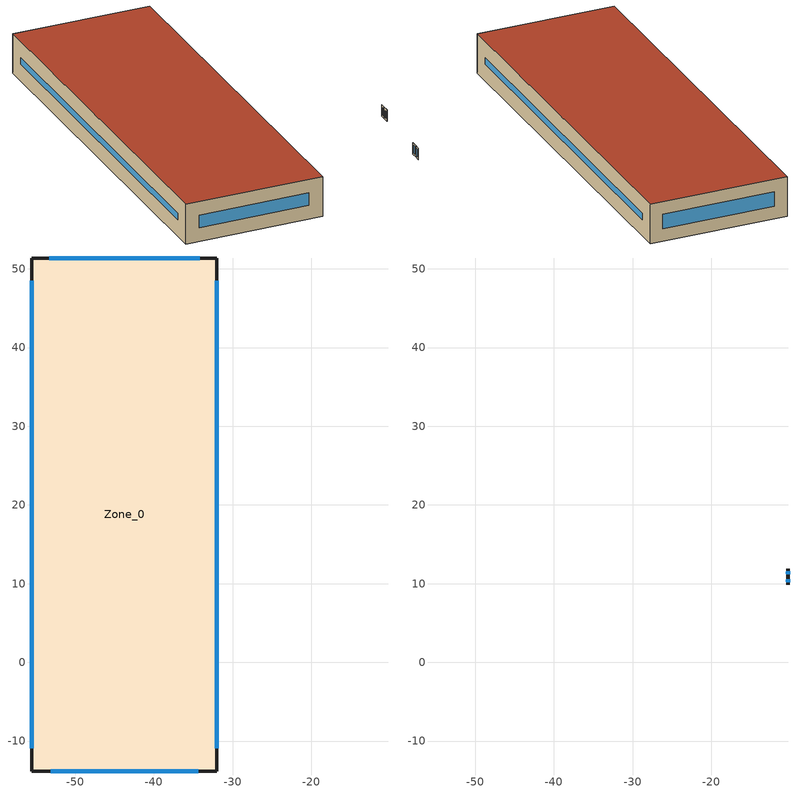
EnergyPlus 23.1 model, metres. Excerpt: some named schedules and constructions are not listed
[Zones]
Zone_0
 floor outside (90.1-2019 Nonresidential CZ 0 Exterior Floor (Mass)): -55.51,-13.8 -55.51,51.38 -32.03,51.38 -32.03,-13.8 z44.23
 wall outside (90.1-2019 Nonresidential CZ 0 Exterior Wall (Mass)): -55.51,-13.8 -32.03,-13.8 -32.03,51.38 -55.51,51.38 -55.51,-13.8 z44.23:51.12
 window (90.1-2019 Nonresidential CZ 0 Glazing (Operable)): -53.14,-13.8 -34.4,-13.8 z46.59:48.75; -32.03,-10.92 -32.03,48.5 / -55.51,48.5 -55.51,-10.92 z47.11:48.24; -34.21,51.38 -53.33,51.38 z46.4:48.94
 roof outside (90.1-2019 Nonresidential CZ 0 Exterior Roof (Mass)): -55.51,-13.8 -32.03,-13.8 -32.03,51.38 -55.51,51.38 z51.12
Zone_1
 wall outside (90.1-2019 Nonresidential CZ 0 Exterior Wall (Mass)): -10.25,9.87 -10.25,10.85 / -10.29,10.85 -10.29,9.87 z45.43:47.43
 window (90.1-2019 Nonresidential CZ 0 Glazing (Operable)): -10.25,10.18 -10.25,10.54 z45.74:47.12; -10.29,10.47 -10.29,10.24 z45.81:47.06
Zone_2
 wall outside (90.1-2019 Nonresidential CZ 0 Exterior Wall (Mass)): -10.25,10.88 -10.25,11.87 / -10.29,11.87 -10.29,10.88 z45.43:47.43
 window (90.1-2019 Nonresidential CZ 0 Glazing (Operable)): -10.25,11.2 -10.25,11.55 z45.74:47.12; -10.29,11.49 -10.29,11.26 z45.81:47.06
[Schedule:Day:Hourly]
068a6614-4034-45c6-a693-1c9bd8334cb4: Fraction, 1, 1, 0, 0, 0, 0, 0, 0, 1, 0, 1, 0, 0, 0, 0, 0, 0, 0, 1, 1, 1, 1, 1, 1
d0d9f63d-119c-41df-86b0-28b5134e9281: Fraction, 1, 1, 1, 1, 1, 1, 1, 1, 1, 1, 1, 0, 0, 0, 0, 0, 0, 0, 1, 1, 1, 1, 1, 1
95681ab5-4f10-45ba-8db0-6fb9cf75d888: Fraction, 1, 1, 1, 1, 1, 1, 1, 1, 1, 0, 0, 0, 0, 0, 0, 0, 0, 1, 1, 1, 1, 1, 1, 1
3bfd8748-dcc2-4978-b0f6-b7d9a67d3ba9: Fraction, 1, 0, 0, 0, 0, 0, 0, 0, 0, 0, 0, 0, 1, 1, 1, 0, 0, 1, 1, 1, 1, 1, 1, 1
158afe56-b436-48b6-b396-7d04fcc8f9c3: Fraction, 1, 0, 1, 0, 0, 0, 0, 0, 0, 1, 1, 1, 0, 0, 0, 0, 0, 1, 1, 1, 1, 1, 1, 0
25c380fc-c16c-4d72-825c-31d45c4c22bf: Fraction, 1, 1, 1, 0, 0, 0, 1, 0, 1, 1, 1, 0, 1, 1, 1, 1, 1, 1, 1, 1, 1, 1, 1, 1
d35d6cca-5cbb-4f86-b2e5-5b65c849d1a4: Fraction, 0, 0, 0, 0, 0, 0, 0, 0, 1, 1, 1, 0, 0, 1, 1, 1, 1, 1, 1, 1, 1, 1, 1, 1
da57180b-e040-48f6-a7a3-54eb66db3b17: Fraction, 1, 1, 1, 1, 1, 1, 0, 0, 1, 1, 1, 1, 0, 0, 0, 1, 1, 1, 1, 1, 1, 1, 1, 1
40f15f9a-316a-4676-be47-697ba12fff61: Fraction, 1, 1, 0, 0, 0, 0, 0, 0, 1, 1, 1, 1, 0, 0, 0, 0, 1, 1, 1, 1, 1, 1, 1, 1
6c4955ba-c62a-46c2-8e0e-e7d4e53f4e69: Fraction, 1, 1, 1, 0, 0, 0, 1, 1, 1, 1, 1, 0, 0, 0, 0, 0, 0, 0, 1, 1, 1, 1, 1, 1
949aaf25-b56d-4433-8a95-d66233f922dd: Fraction, 1, 1, 1, 0, 0, 0, 1, 1, 1, 1, 0, 0, 0, 0, 0, 0, 0, 0, 0, 1, 1, 1, 1, 1
de33ce06-b5c8-481e-90ab-41b6bbc30142: Fraction, 1, 1, 1, 1, 1, 0, 0, 1, 1, 1, 1, 1, 1, 1, 1, 1, 1, 1, 1, 1, 1, 1, 1, 1
a14459e3-7d5e-4b79-bfd0-cdb648643357: Fraction, 1, 1, 1, 1, 1, 1, 1, 1, 1, 1, 1, 1, 0, 1, 0, 0, 0, 0, 1, 1, 1, 1, 1, 1
887f1360-5bea-43a5-b517-235d2cf241ce: Fraction, 1, 1, 1, 1, 1, 0, 0, 0, 1, 1, 1, 0, 0, 0, 0, 0, 1, 1, 1, 1, 1, 1, 1, 1
dc216ad1-d7d7-4a08-afbc-7a25ce843104: Fraction, 1, 1, 1, 1, 1, 1, 1, 1, 1, 0, 1, 0, 0, 0, 1, 0, 1, 1, 1, 1, 1, 1, 1, 1
51e1098d-2beb-4674-bcc4-8081044de32b: Fraction, 1, 1, 1, 1, 0, 1, 0, 1, 1, 1, 0, 0, 0, 1, 0, 0, 0, 1, 1, 1, 0, 0, 0, 0
f9429194-eb63-4879-82d9-f32ec3e33e54: Fraction, 0, 0, 1, 1, 0, 0, 0, 0, 1, 1, 1, 1, 1, 1, 1, 1, 1, 1, 1, 1, 1, 1, 1, 1
6801431b-10f4-4a88-9dfd-7a423e01a8c1: Fraction, 1, 1, 1, 1, 1, 0, 1, 0, 1, 1, 1, 0, 0, 0, 0, 0, 1, 1, 1, 0, 0, 0, 0, 0
8698f10a-188a-4937-b89d-d8038f577c6f: Fraction, 0, 0, 0, 1, 1, 0, 0, 0, 1, 1, 1, 1, 1, 1, 1, 1, 1, 1, 1, 1, 1, 1, 1, 1
8be2b401-1f85-4017-9161-513b07c7c6c3: Fraction, 1, 1, 1, 1, 0, 1, 0, 0, 0, 1, 1, 1, 0, 1, 1, 1, 1, 1, 1, 1, 1, 1, 1, 1
bcbb6994-f614-416e-bd99-f4ca29caf2f7: Fraction, 1, 1, 1, 0, 1, 1, 1, 1, 1, 1, 1, 0, 0, 1, 0, 0, 1, 0, 1, 1, 1, 1, 1, 1
8932cffb-88ba-40ec-9cc3-cd23a9403b30: Fraction, 1, 1, 1, 1, 1, 1, 1, 1, 1, 1, 1, 0, 0, 1, 1, 1, 1, 1, 1, 1, 1, 1, 1, 0
73f7a2c9-b45e-4c2d-868d-fe1ed9f3972f: Fraction, 0, 1, 0, 0, 0, 0, 0, 0, 1, 1, 1, 0, 0, 0, 0, 0, 1, 1, 1, 1, 1, 1, 1, 1
ed9ecc3e-3d52-4ca0-a15e-b8f0d09b5a64: Fraction, 1, 0, 0, 0, 0, 0, 0, 0, 1, 1, 0, 1, 1, 1, 0, 1, 1, 1, 1, 1, 0, 0, 0, 0
cbf6ffff-4d0f-495e-a40d-adc3c8663661: Fraction, 0, 0, 0, 1, 0, 1, 1, 1, 1, 1, 1, 1, 0, 0, 0, 0, 1, 0, 1, 1, 1, 1, 1, 1
95d068e5-d87c-462e-8a31-8932c51dae97: Fraction, 1, 1, 1, 1, 1, 1, 0, 0, 1, 1, 1, 0, 0, 1, 1, 1, 1, 1, 1, 1, 1, 1, 1, 1
c056a345-c9ea-4b8e-8ae5-2ea56b0b31f6: Fraction, 1, 0, 0, 0, 0, 0, 1, 0, 0, 0, 0, 1, 1, 1, 1, 1, 1, 1, 1, 1, 1, 1, 1, 1
72096df5-6473-48e7-b08f-098cfa516e1b: Fraction, 1, 1, 1, 0, 1, 0, 0, 1, 1, 1, 1, 0, 1, 0, 0, 0, 0, 0, 0, 1, 1, 1, 1, 1
b4fa0a40-f68b-4589-bf0c-9132dd99a9ee: Fraction, 1, 1, 1, 0, 0, 0, 1, 1, 1, 1, 1, 1, 0, 0, 0, 0, 1, 1, 1, 1, 1, 1, 1, 1
9bb5e7c5-07ca-41cc-94d6-72b67f3fa383: Fraction, 1, 0, 0, 0, 0, 1, 0, 0, 1, 1, 1, 0, 0, 0, 0, 0, 0, 0, 0, 1, 1, 1, 1, 1
7144a67b-16c9-4c05-b0b0-3ba6d47bd805: Fraction, 1, 1, 0, 0, 0, 1, 1, 0, 1, 1, 0, 0, 0, 0, 0, 0, 0, 0, 0, 0, 1, 1, 1, 1
a4bf391d-feb9-44a9-a048-a40ae14fa777: Fraction, 1, 1, 1, 1, 1, 1, 1, 0, 1, 1, 0, 0, 0, 0, 0, 0, 1, 0, 0, 0, 0, 0, 1, 1
a19e3bcc-40e8-46e3-94e1-436a09226242: Fraction, 1, 1, 1, 1, 1, 1, 1, 1, 1, 0, 1, 0, 0, 0, 1, 1, 1, 1, 1, 1, 1, 1, 0, 0
9c15fd59-1a8b-46da-945b-c3cec254eff6: Fraction, 0, 0, 0, 0, 0, 0, 0, 0, 0, 1, 0, 1, 1, 0, 1, 1, 1, 1, 1, 0, 1, 1, 1, 0
9ac3dd83-c720-4640-9ac5-ccc74f95c989: Fraction, 0, 0, 0, 0, 0, 0, 0, 0, 1, 1, 1, 0, 0, 0, 1, 1, 0, 0, 1, 1, 1, 1, 1, 0
7fcbf270-8c33-4e28-8804-8f5077968bfa: Fraction, 1, 1, 1, 1, 1, 1, 1, 1, 1, 1, 0, 1, 0, 0, 0, 1, 1, 1, 1, 1, 1, 1, 1, 1
1ef7d5d8-ed01-45b7-aa33-6e1e3a318a7a: Fraction, 1, 0, 0, 0, 0, 0, 0, 0, 0, 1, 0, 0, 0, 0, 0, 1, 1, 1, 1, 0, 1, 0, 0, 0
fa8d8ce7-2c50-4f86-b5da-c4ec035769b1: Fraction, 1, 1, 1, 1, 0, 0, 0, 0, 0, 0, 0, 1, 1, 1, 1, 1, 1, 1, 0, 1, 1, 1, 1, 1
39b307e6-b397-4b04-b360-e68efff6bc3a: Fraction, 1, 0, 1, 1, 0, 1, 1, 0, 1, 1, 0, 0, 0, 1, 1, 0, 1, 1, 1, 1, 1, 1, 1, 1
7703a1ae-869c-47a3-8899-fc48b75663cc: Fraction, 1, 1, 1, 1, 0, 0, 0, 0, 1, 1, 0, 0, 1, 1, 1, 1, 1, 1, 1, 1, 1, 1, 1, 1
4b0cf2f7-36d1-4c26-8876-a6756c86e2fd: Fraction, 1, 1, 1, 1, 1, 0, 1, 1, 1, 0, 1, 0, 0, 0, 0, 0, 1, 1, 1, 1, 1, 1, 1, 0
0eecd0b2-1678-4526-9bd2-8c22e848f2d7: Fraction, 0, 0, 0, 0, 0, 0, 0, 0, 1, 0, 0, 0, 0, 0, 0, 0, 1, 1, 1, 1, 1, 1, 1, 1
74716b0b-f59b-4d16-8da8-3a25217b7f8b: Fraction, 1, 1, 1, 1, 1, 1, 1, 1, 1, 0, 0, 0, 0, 0, 0, 1, 1, 1, 1, 1, 1, 1, 1, 1
6d8a1c5e-378b-49fd-9e0e-f4d640c96486: Fraction, 1, 0, 1, 1, 0, 0, 0, 0, 1, 0, 0, 0, 0, 0, 0, 0, 0, 0, 1, 1, 1, 1, 1, 1
bc94bbaa-8cb0-4824-9b3c-f47b1ff26f80: Fraction, 1, 1, 0, 0, 0, 0, 0, 0, 1, 1, 1, 1, 1, 0, 1, 0, 0, 1, 1, 1, 1, 1, 1, 1
ba5de648-9f9f-4e8d-80c8-2dbd420198b9: Fraction, 1, 1, 0, 0, 0, 0, 0, 0, 0, 0, 1, 1, 1, 1, 1, 1, 1, 1, 1, 1, 0, 1, 1, 1
d4044a16-c4dd-47b3-9f93-6783278775b9: Fraction, 0, 0, 0, 0, 0, 1, 1, 1, 1, 1, 1, 0, 0, 0, 0, 0, 0, 1, 1, 1, 1, 1, 1, 1
27f65059-973a-4a21-a096-45ce2709f5ce: Fraction, 1, 0, 0, 0, 0, 0, 0, 1, 1, 1, 1, 1, 1, 1, 1, 1, 0, 0, 0, 0, 0, 0, 0, 0
f88fc693-dd15-47cd-8511-05b18a7ff29f: Fraction, 1, 0, 1, 1, 0, 1, 1, 1, 1, 1, 1, 1, 0, 1, 1, 1, 1, 1, 1, 1, 1, 1, 1, 1
a7a01a8d-deb8-4c78-83ca-9c111cdaeb06: Fraction, 1, 0, 0, 0, 0, 0, 0, 0, 0, 0, 1, 1, 1, 1, 1, 0, 0, 1, 1, 1, 1, 1, 1, 1
c5288443-6b4c-4517-b27c-006f332842da: Fraction, 0, 0, 0, 1, 0, 0, 0, 0, 1, 1, 0, 0, 0, 0, 0, 0, 0, 0, 1, 1, 1, 1, 1, 1
5ffcff4a-0c3d-4071-b59b-f9e0a0e655c9: Fraction, 1, 0, 1, 1, 1, 1, 1, 1, 1, 1, 0, 1, 1, 1, 0, 0, 0, 0, 0, 1, 1, 1, 1, 0
d9047db2-03e9-463d-b6cd-2d7983c79800: Fraction, 0, 0, 0, 0, 0, 1, 0, 0, 0, 1, 1, 1, 1, 0, 0, 1, 1, 1, 1, 1, 1, 1, 1, 0
b757c5aa-ecc0-4c93-ba78-fb05316a5c9c: Fraction, 0, 0, 0, 0, 0, 0, 1, 1, 1, 1, 1, 0, 0, 0, 0, 0, 0, 1, 1, 1, 1, 1, 1, 1
985b0d10-6fc6-46fe-8557-f51d521f4250: Fraction, 1, 0, 0, 0, 0, 0, 0, 1, 1, 1, 1, 0, 0, 0, 0, 1, 1, 1, 1, 1, 1, 1, 1, 1
4ed73d7c-c546-4c41-8f91-324e4695b6e2: Fraction, 1, 1, 0, 0, 0, 0, 0, 1, 1, 1, 0, 0, 0, 0, 1, 1, 1, 1, 1, 1, 1, 1, 1, 1
136843ea-e391-418b-bb84-636cdfe02699: Fraction, 0, 0, 0, 0, 0, 0, 0, 1, 1, 0, 0, 0, 1, 1, 1, 1, 1, 1, 1, 1, 1, 1, 1, 1
7947ba40-fc8d-4b1f-bbbc-af2ec6f8377d: Fraction, 0, 0, 0, 0, 0, 0, 0, 0, 1, 0, 0, 1, 1, 1, 0, 0, 1, 1, 1, 1, 1, 1, 1, 1
89e6d654-5a85-4acb-844e-e8385df69b7e: Fraction, 1, 1, 1, 0, 0, 0, 1, 1, 1, 0, 0, 0, 0, 0, 0, 0, 0, 0, 1, 1, 1, 1, 1, 1
79c74e35-8f85-41db-a2c4-53b9d5295d33: Fraction, 1, 1, 1, 1, 1, 1, 1, 0, 0, 0, 0, 1, 1, 1, 1, 1, 1, 1, 1, 1, 1, 1, 1, 0
a8a9fc48-67db-4f71-81a2-778dc094c278: Fraction, 0, 0, 0, 0, 0, 0, 0, 0, 1, 1, 1, 0, 0, 0, 0, 1, 1, 1, 0, 0, 0, 0, 0, 0
13384fd9-bc2d-418e-b191-0b8ff4ed381c: Fraction, 0, 0, 0, 0, 0, 0, 0, 0, 0, 0, 0, 0, 0, 0, 0, 1, 1, 1, 1, 0, 0, 0, 1, 0
41eeede1-9856-47be-8aef-cdb8912a5bd6: Fraction, 0, 0, 0, 0, 0, 0, 0, 0, 1, 1, 0, 0, 1, 0, 1, 1, 1, 1, 1, 1, 1, 1, 1, 0
8fe12ec8-5642-4127-b62c-a6b0b282dca1: Fraction, 0, 0, 0, 0, 0, 0, 0, 1, 1, 1, 0, 1, 1, 1, 1, 1, 1, 1, 1, 0, 0, 0, 0, 0
168f19ae-7c16-47cf-86a4-25b856711845: Fraction, 0, 0, 0, 0, 0, 1, 1, 1, 1, 1, 0, 0, 0, 0, 0, 0, 0, 1, 1, 1, 1, 1, 1, 1
8b7e82bf-f188-4149-9a29-054510c859b8: Fraction, 0, 0, 0, 0, 0, 0, 0, 0, 0, 0, 1, 1, 1, 1, 1, 1, 0, 1, 1, 1, 1, 1, 1, 1
c7fad08b-f55d-421c-9ddc-141039838812: Fraction, 0, 0, 0, 0, 0, 0, 0, 0, 0, 0, 0, 0, 1, 1, 1, 1, 1, 1, 1, 1, 1, 0, 0, 0
4e434c66-3ea5-41c3-85b6-29da9b881785: Fraction, 0, 0, 0, 0, 0, 0, 0, 1, 1, 1, 0, 0, 0, 0, 0, 0, 0, 1, 1, 1, 1, 0, 0, 0
3b0e7471-b9a4-4e12-bb09-0b6fb1881cdb: Fraction, 0, 0, 0, 0, 0, 0, 0, 0, 1, 1, 0, 0, 0, 0, 1, 0, 0, 0, 0, 0, 0, 0, 0, 0
d06c270d-1434-4cb2-991c-3c859b000762: Fraction, 0, 0, 0, 0, 0, 0, 0, 0, 0, 1, 1, 1, 1, 0, 1, 1, 1, 1, 1, 1, 1, 1, 1, 1
b718a7f0-759e-462c-9df4-187a7a467625: Fraction, 0, 0, 0, 0, 0, 0, 0, 0, 1, 0, 0, 0, 0, 0, 0, 0, 0, 1, 0, 0, 0, 0, 0, 0
2b8ec1df-8513-4a96-ab5c-1f252aded70e: Fraction, 0, 0, 0, 0, 0, 0, 0, 0, 1, 1, 0, 0, 0, 0, 0, 0, 1, 1, 1, 1, 1, 1, 0, 0
d44e7809-2012-4269-812c-43addb709048: Fraction, 0, 0, 0, 0, 0, 0, 0, 1, 1, 1, 0, 0, 0, 1, 1, 1, 1, 0, 0, 0, 0, 0, 0, 0
be193903-608a-4f34-8b7e-d78e55a9e99d: Fraction, 0, 0, 0, 0, 0, 0, 0, 0, 1, 1, 0, 0, 0, 0, 0, 0, 0, 1, 1, 1, 1, 1, 1, 0
7c601fc8-7386-4350-97a9-fb171ed6d618: Fraction, 0, 0, 0, 0, 1, 0, 0, 1, 1, 1, 1, 0, 0, 0, 0, 0, 1, 1, 1, 1, 1, 1, 1, 1
6366464d-3349-4bc9-8594-98377838b850: Fraction, 1, 1, 1, 1, 1, 0, 0, 0, 1, 1, 1, 1, 1, 0, 1, 1, 1, 1, 1, 1, 1, 1, 1, 1
aa0c3a3d-a6ca-4009-9e24-b6fa3d8b42eb: Fraction, 0, 0, 0, 0, 0, 0, 0, 0, 1, 1, 0, 0, 0, 0, 1, 1, 1, 1, 1, 1, 1, 1, 1, 1
5470f373-57ec-49db-bfae-0d73cd5be602: Fraction, 1, 1, 1, 1, 1, 1, 1, 0, 1, 1, 1, 1, 1, 0, 1, 1, 1, 1, 1, 1, 1, 1, 0, 0
df1e1b21-e92d-4c99-95bc-5d628ea63001: Fraction, 0, 0, 0, 0, 0, 0, 0, 0, 1, 1, 1, 0, 1, 1, 1, 1, 1, 1, 1, 1, 1, 0, 0, 0
c40c142d-7f07-4bd7-981c-0174b5953e29: Fraction, 0, 0, 0, 0, 0, 0, 0, 0, 1, 1, 1, 1, 0, 0, 0, 1, 1, 1, 1, 1, 1, 1, 0, 0
ecec3392-f81c-46a1-a1c0-da1df5b927e4: Fraction, 0, 0, 0, 0, 0, 0, 0, 0, 0, 1, 1, 1, 0, 0, 1, 1, 1, 1, 1, 0, 0, 0, 0, 0
3dc46ea2-4ae5-49fd-8d8b-934ed91799c5: Fraction, 0, 0, 0, 0, 0, 0, 0, 0, 1, 0, 1, 1, 0, 0, 0, 0, 0, 0, 0, 0, 0, 0, 0, 0
c981332e-5040-4088-a410-77173c7b0cc1: Fraction, 0, 0, 0, 0, 0, 0, 0, 0, 1, 1, 0, 1, 1, 1, 1, 1, 1, 1, 0, 0, 0, 0, 0, 0
9f853e39-9b4c-4aa9-a362-8d86017407cc: Fraction, 0, 0, 0, 0, 0, 0, 0, 0, 0, 1, 1, 1, 1, 0, 1, 1, 1, 1, 0, 0, 0, 0, 0, 0
c57e3602-87c5-4721-8214-17c136be5284: Fraction, 0, 0, 0, 0, 0, 0, 0, 0, 0, 1, 1, 1, 0, 1, 1, 1, 1, 1, 1, 1, 1, 1, 1, 0
fb7e9f9c-d1be-4810-ac78-08c6953f6e99: Fraction, 0, 0, 0, 0, 0, 0, 0, 0, 0, 1, 1, 1, 0, 0, 0, 0, 1, 0, 0, 0, 0, 0, 0, 0
673214c2-8d6f-4b0e-a66b-61d32dfa6a3e: Fraction, 0, 0, 0, 0, 0, 0, 0, 0, 1, 1, 0, 0, 1, 1, 1, 1, 0, 0, 0, 0, 0, 0, 0, 0
ea4e8e83-9bd7-4cc6-8a29-5ab8cd65c259: Fraction, 0, 0, 0, 0, 0, 0, 0, 0, 1, 1, 1, 1, 0, 0, 0, 0, 0, 0, 0, 0, 0, 0, 0, 0
60305899-63ce-4be1-8a16-55251b31c575: Fraction, 0, 0, 0, 0, 0, 0, 0, 0, 1, 1, 1, 1, 1, 1, 1, 0, 0, 0, 0, 0, 0, 0, 0, 0
b581ae19-1cc9-4685-a3ae-47d81886751c: Fraction, 0, 0, 0, 0, 0, 0, 0, 0, 0, 0, 0, 0, 0, 0, 0, 1, 1, 1, 0, 0, 0, 0, 0, 0
09f95e4f-359d-428b-aef6-1649f66613a6: Fraction, 0, 0, 0, 0, 0, 0, 0, 0, 1, 0, 0, 0, 0, 0, 0, 0, 0, 0, 0, 0, 0, 0, 0, 0
d662655b-2906-4931-a100-51777677836d: Fraction, 0, 0, 0, 0, 0, 0, 0, 0, 0, 1, 1, 1, 1, 1, 1, 1, 0, 0, 1, 1, 1, 1, 0, 0
36b6fda9-16d8-4b8a-94b0-b4539b77ce27: Fraction, 0, 0, 0, 0, 0, 0, 0, 1, 1, 1, 0, 0, 0, 0, 0, 0, 0, 1, 1, 1, 1, 1, 1, 1
a9ac1261-f77c-4ddf-b142-ef0688c5c958: Fraction, 1, 0, 0, 0, 0, 0, 0, 0, 1, 1, 0, 1, 0, 0, 0, 1, 1, 1, 1, 1, 1, 1, 1, 0
e278aa4f-b609-4d1d-b4bf-77fc8f89f070: Fraction, 0, 0, 0, 0, 0, 0, 0, 0, 1, 1, 1, 0, 0, 0, 1, 1, 1, 0, 0, 0, 0, 0, 0, 0
d5f259dd-4acb-4bd4-9aa3-d06a43264832: Fraction, 0, 0, 0, 0, 0, 0, 0, 0, 1, 1, 0, 0, 0, 0, 0, 0, 0, 0, 1, 1, 1, 1, 0, 0
24761831-9667-43cf-bb19-d605e2808de6: Fraction, 0, 0, 0, 0, 0, 0, 0, 0, 1, 1, 0, 1, 1, 1, 0, 0, 0, 0, 0, 0, 0, 0, 0, 0
be109093-7f95-4ea2-bbed-aff1adfba24d: Fraction, 0, 0, 0, 0, 0, 0, 0, 0, 1, 1, 1, 0, 0, 1, 1, 1, 1, 1, 1, 1, 0, 0, 0, 0
6f191360-0138-4839-8860-b7697caa4046: Fraction, 0, 0, 0, 0, 0, 0, 0, 0, 1, 1, 0, 0, 0, 0, 1, 1, 0, 1, 1, 1, 1, 0, 0, 0
c8c0f3b4-473e-480a-9ba2-8d7ede93b2ed: Fraction, 0, 0, 0, 0, 0, 0, 0, 0, 0, 1, 0, 0, 0, 0, 0, 0, 0, 1, 1, 1, 1, 1, 0, 0
da2bd453-81e3-4f87-bb89-48a027d775fd: Fraction, 0, 0, 0, 0, 0, 0, 0, 0, 1, 1, 0, 0, 0, 1, 0, 0, 1, 1, 0, 0, 0, 0, 0, 0
f4bd9ef3-c5c2-47c2-8d4c-15cf94b8e2bf: Fraction, 0, 0, 0, 0, 0, 0, 0, 0, 0, 1, 1, 1, 1, 0, 1, 1, 1, 1, 1, 1, 1, 0, 0, 0
47fdee46-80a5-495a-b105-f517844d27db: Fraction, 0, 0, 0, 0, 0, 0, 0, 0, 1, 1, 1, 0, 0, 0, 0, 1, 1, 1, 1, 1, 1, 1, 1, 1
c4c8ef07-446c-4a3f-bb55-0b1efc85362a: Fraction, 1, 0, 0, 0, 0, 0, 0, 1, 1, 1, 0, 0, 0, 0, 1, 1, 1, 1, 1, 1, 0, 0, 0, 1
30430fed-d305-43a7-bb60-4dbf0a337260: Fraction, 1, 1, 1, 1, 1, 1, 1, 1, 1, 1, 1, 0, 0, 1, 1, 0, 1, 1, 1, 1, 1, 1, 1, 1
e44dcb9f-0d2e-45c8-b8c9-4975ac81c215: Fraction, 1, 1, 1, 1, 1, 1, 1, 1, 1, 1, 1, 0, 0, 0, 0, 1, 1, 1, 1, 1, 1, 1, 1, 1
93058e97-4d7d-4eae-afa9-4b43bea50d95: Fraction, 1, 1, 1, 1, 1, 1, 1, 1, 1, 1, 1, 0, 1, 1, 1, 1, 1, 1, 1, 1, 1, 1, 1, 1
0089d4d3-e5ab-46de-9c92-e7264c8a1e75: Fraction, 1, 1, 1, 1, 0, 1, 1, 1, 1, 1, 1, 0, 0, 0, 1, 1, 1, 1, 1, 1, 1, 1, 1, 1
5cdfd48e-b362-4878-926a-fed037ca966e: Fraction, 1, 1, 1, 1, 0, 1, 1, 1, 1, 1, 1, 0, 0, 0, 1, 0, 0, 0, 1, 1, 0, 0, 0, 0
3fa61680-b677-4920-a03e-d65cc41b9913: Fraction, 0, 0, 0, 0, 0, 0, 0, 0, 0, 0, 0, 0, 0, 0, 0, 0, 0, 0, 0, 0, 0, 0, 0, 0
44913723-f6ef-42f8-b838-c4805a7f51de: Fraction, 0, 0, 0, 1, 0, 0, 0, 0, 1, 0, 0, 0, 0, 0, 0, 0, 0, 0, 0, 0, 0, 0, 0, 0
38b28ace-6154-46ed-8fd1-459466078fe1: Fraction, 0, 0, 0, 0, 0, 0, 0, 0, 0, 1, 1, 1, 0, 0, 1, 1, 0, 0, 0, 0, 0, 0, 0, 0
f64eb1cf-3781-42ad-88bf-2cc42f338b4d: Fraction, 0, 0, 0, 0, 0, 0, 0, 0, 0, 1, 1, 0, 0, 1, 0, 1, 0, 0, 1, 0, 1, 1, 0, 1
b97819ae-af04-4d64-85b1-6fefe5ca88fc: Fraction, 1, 0, 0, 0, 0, 0, 0, 0, 0, 0, 0, 0, 0, 1, 1, 1, 1, 1, 1, 1, 0, 0, 0, 0
32dfa9ca-8dff-4c8c-b1dc-d70de5bde42a: Fraction, 0, 0, 0, 0, 0, 0, 0, 0, 0, 0, 0, 0, 1, 1, 1, 1, 1, 1, 1, 0, 0, 0, 0, 0
45d0ccc7-b4a1-4998-b7f3-65b0a55d20e8: Fraction, 0, 0, 0, 0, 0, 0, 0, 0, 0, 0, 0, 0, 0, 0, 1, 0, 0, 0, 1, 0, 0, 0, 0, 0
748ca3f3-5906-44cb-8db6-5ec1aad33ccd: Fraction, 0, 0, 0, 0, 0, 0, 0, 0, 0, 1, 1, 1, 1, 1, 1, 1, 1, 1, 1, 1, 0, 0, 0, 0
796538e4-cab1-4ca5-bc55-df9371d69e44: Fraction, 0, 0, 0, 0, 0, 0, 0, 0, 1, 1, 1, 1, 0, 0, 0, 0, 1, 1, 1, 1, 1, 1, 0, 1
8b6a2c50-0b45-499a-9947-ff770d243b49: Fraction, 0, 0, 0, 0, 0, 0, 0, 0, 0, 0, 1, 0, 0, 0, 0, 1, 1, 1, 1, 1, 0, 0, 0, 1
9bb0d498-ab9a-4e38-be00-ce6b2a6b5d28: Fraction, 0, 0, 0, 0, 0, 0, 0, 0, 0, 1, 1, 1, 1, 0, 0, 0, 0, 0, 0, 0, 0, 0, 0, 0
27ad3507-0019-4528-8394-2cf403d91f9f: Fraction, 0, 0, 0, 0, 0, 0, 0, 0, 0, 0, 1, 1, 1, 1, 1, 1, 1, 0, 1, 0, 0, 0, 0, 0
db1d4700-f7ea-456e-85cc-489fffc97005: Fraction, 0, 0, 0, 0, 0, 0, 0, 0, 1, 1, 1, 1, 0, 1, 0, 1, 0, 0, 0, 0, 1, 0, 0, 0
10c43423-1bb4-4190-95e2-b6623267399c: Fraction, 0, 0, 0, 0, 0, 0, 0, 0, 1, 1, 1, 1, 0, 1, 1, 1, 1, 1, 1, 1, 1, 0, 0, 0
972d795e-1457-47f1-a61e-b2ecc7dd0339: Fraction, 0, 0, 0, 0, 0, 0, 0, 0, 1, 1, 1, 0, 1, 0, 0, 1, 1, 1, 1, 1, 1, 1, 1, 0
51f4f68f-5568-4439-9f76-bd571115f28a: Fraction, 0, 0, 1, 1, 0, 0, 1, 0, 1, 1, 1, 1, 0, 1, 1, 1, 1, 1, 1, 1, 1, 1, 1, 1
cbc070be-6eaa-4d86-b674-efbd3b568727: Fraction, 1, 1, 0, 1, 1, 1, 0, 1, 1, 1, 1, 1, 1, 0, 0, 1, 1, 1, 1, 1, 1, 1, 1, 1
890ab185-7ae8-467e-9f7e-5219482820f0: Fraction, 1, 1, 1, 1, 1, 1, 1, 1, 1, 1, 1, 0, 0, 0, 0, 0, 1, 1, 1, 1, 1, 1, 0, 1
da84fd05-b74d-444f-9bc0-16c8d890b6c9: Fraction, 0, 0, 1, 1, 0, 1, 1, 0, 1, 1, 1, 0, 0, 0, 0, 1, 1, 1, 1, 1, 1, 1, 1, 1
d286e0b7-9a8a-468a-814a-201594526520: Fraction, 1, 0, 1, 0, 0, 0, 0, 0, 1, 1, 1, 0, 0, 0, 0, 0, 1, 1, 1, 1, 1, 1, 1, 1
4baee004-aac3-4cd5-bb6c-b0e9cddc8b12: Fraction, 1, 0, 0, 0, 0, 0, 0, 0, 1, 1, 1, 1, 0, 0, 0, 0, 1, 1, 1, 1, 1, 1, 1, 1
9d94a5c5-24eb-46ac-9021-e82e0560b42e: Fraction, 1, 1, 1, 0, 0, 1, 1, 0, 1, 1, 1, 0, 0, 0, 0, 0, 1, 1, 1, 1, 1, 1, 1, 1
5d592f6f-bc53-4f59-9500-7a0e1354d19b: Fraction, 1, 0, 0, 0, 0, 1, 1, 0, 1, 1, 1, 1, 1, 1, 1, 1, 1, 1, 1, 1, 1, 1, 0, 0
[Schedule:Year]
CoolAvail_Zone_0: Fraction, CoolAvail_Zone_0_0, 1, 1, 1, 7, CoolAvail_Zone_0_1, 1, 8, 1, 14, CoolAvail_Zone_0_2, 1, 15, 1, 21, CoolAvail_Zone_0_3, 1, 22, 1, 28, CoolAvail_Zone_0_4, 1, 29, 2, 4, CoolAvail_Zone_0_5, 2, 5, 2, 11, CoolAvail_Zone_0_6, 2, 12, 2, 18, CoolAvail_Zone_0_7, 2, 19, 2, 25, CoolAvail_Zone_0_8, 2, 26, 3, 4, CoolAvail_Zone_0_9, 3, 5, 3, 11, CoolAvail_Zone_0_10, 3, 12, 3, 18, CoolAvail_Zone_0_11, 3, 19, 3, 25, CoolAvail_Zone_0_12, 3, 26, 4, 1, CoolAvail_Zone_0_13, 4, 2, 4, 8, CoolAvail_Zone_0_14, 4, 9, 4, 15, CoolAvail_Zone_0_15, 4, 16, 4, 22, CoolAvail_Zone_0_16, 4, 23, 4, 29, CoolAvail_Zone_0_17, 4, 30, 5, 6, CoolAvail_Zone_0_18, 5, 7, 5, 13, CoolAvail_Zone_0_19, 5, 14, 5, 20, CoolAvail_Zone_0_20, 5, 21, 5, 27, CoolAvail_Zone_0_21, 5, 28, 6, 3, CoolAvail_Zone_0_22, 6, 4, 6, 10, CoolAvail_Zone_0_23, 6, 11, 6, 17, CoolAvail_Zone_0_24, 6, 18, 6, 24, CoolAvail_Zone_0_25, 6, 25, 7, 1, CoolAvail_Zone_0_26, 7, 2, 7, 8, CoolAvail_Zone_0_27, 7, 9, 7, 15, CoolAvail_Zone_0_28, 7, 16, 7, 22, CoolAvail_Zone_0_29, 7, 23, 7, 29, CoolAvail_Zone_0_30, 7, 30, 8, 5, CoolAvail_Zone_0_31, 8, 6, 8, 12, CoolAvail_Zone_0_32, 8, 13, 8, 19, CoolAvail_Zone_0_33, 8, 20, 8, 26, CoolAvail_Zone_0_34, 8, 27, 9, 2, CoolAvail_Zone_0_35, 9, 3, 9, 9, CoolAvail_Zone_0_36, 9, 10, 9, 16, CoolAvail_Zone_0_37, 9, 17, 9, 23, CoolAvail_Zone_0_38, 9, 24, 9, 30, CoolAvail_Zone_0_39, 10, 1, 10, 7, CoolAvail_Zone_0_40, 10, 8, 10, 14, CoolAvail_Zone_0_41, 10, 15, 10, 21, CoolAvail_Zone_0_42, 10, 22, 10, 28, CoolAvail_Zone_0_43, 10, 29, 11, 4, CoolAvail_Zone_0_44, 11, 5, 11, 11, CoolAvail_Zone_0_45, 11, 12, 11, 18, CoolAvail_Zone_0_46, 11, 19, 11, 25, CoolAvail_Zone_0_47, 11, 26, 12, 2, CoolAvail_Zone_0_48, 12, 3, 12, 9, CoolAvail_Zone_0_49, 12, 10, 12, 16, CoolAvail_Zone_0_50, 12, 17, 12, 23, CoolAvail_Zone_0_51, 12, 24, 12, 30, CoolAvail_Zone_0_52, 12, 31, 12, 31
CoolAvail_Zone_1: Fraction, CoolAvail_Zone_1_0, 1, 1, 1, 7, CoolAvail_Zone_1_1, 1, 8, 1, 14, CoolAvail_Zone_1_2, 1, 15, 1, 21, CoolAvail_Zone_1_3, 1, 22, 1, 28, CoolAvail_Zone_1_4, 1, 29, 2, 4, CoolAvail_Zone_1_5, 2, 5, 2, 11, CoolAvail_Zone_1_6, 2, 12, 2, 18, CoolAvail_Zone_1_7, 2, 19, 2, 25, CoolAvail_Zone_1_8, 2, 26, 3, 4, CoolAvail_Zone_1_9, 3, 5, 3, 11, CoolAvail_Zone_1_10, 3, 12, 3, 18, CoolAvail_Zone_1_11, 3, 19, 3, 25, CoolAvail_Zone_1_12, 3, 26, 4, 1, CoolAvail_Zone_1_13, 4, 2, 4, 8, CoolAvail_Zone_1_14, 4, 9, 4, 15, CoolAvail_Zone_1_15, 4, 16, 4, 22, CoolAvail_Zone_1_16, 4, 23, 4, 29, CoolAvail_Zone_1_17, 4, 30, 5, 6, CoolAvail_Zone_1_18, 5, 7, 5, 13, CoolAvail_Zone_1_19, 5, 14, 5, 20, CoolAvail_Zone_1_20, 5, 21, 5, 27, CoolAvail_Zone_1_21, 5, 28, 6, 3, CoolAvail_Zone_1_22, 6, 4, 6, 10, CoolAvail_Zone_1_23, 6, 11, 6, 17, CoolAvail_Zone_1_24, 6, 18, 6, 24, CoolAvail_Zone_1_25, 6, 25, 7, 1, CoolAvail_Zone_1_26, 7, 2, 7, 8, CoolAvail_Zone_1_27, 7, 9, 7, 15, CoolAvail_Zone_1_28, 7, 16, 7, 22, CoolAvail_Zone_1_29, 7, 23, 7, 29, CoolAvail_Zone_1_30, 7, 30, 8, 5, CoolAvail_Zone_1_31, 8, 6, 8, 12, CoolAvail_Zone_1_32, 8, 13, 8, 19, CoolAvail_Zone_1_33, 8, 20, 8, 26, CoolAvail_Zone_1_34, 8, 27, 9, 2, CoolAvail_Zone_1_35, 9, 3, 9, 9, CoolAvail_Zone_1_36, 9, 10, 9, 16, CoolAvail_Zone_1_37, 9, 17, 9, 23, CoolAvail_Zone_1_38, 9, 24, 9, 30, CoolAvail_Zone_1_39, 10, 1, 10, 7, CoolAvail_Zone_1_40, 10, 8, 10, 14, CoolAvail_Zone_1_41, 10, 15, 10, 21, CoolAvail_Zone_1_42, 10, 22, 10, 28, CoolAvail_Zone_1_43, 10, 29, 11, 4, CoolAvail_Zone_1_44, 11, 5, 11, 11, CoolAvail_Zone_1_45, 11, 12, 11, 18, CoolAvail_Zone_1_46, 11, 19, 11, 25, CoolAvail_Zone_1_47, 11, 26, 12, 2, CoolAvail_Zone_1_48, 12, 3, 12, 9, CoolAvail_Zone_1_49, 12, 10, 12, 16, CoolAvail_Zone_1_50, 12, 17, 12, 23, CoolAvail_Zone_1_51, 12, 24, 12, 30, CoolAvail_Zone_1_52, 12, 31, 12, 31
CoolAvail_Zone_2: Fraction, CoolAvail_Zone_2_0, 1, 1, 1, 7, CoolAvail_Zone_2_1, 1, 8, 1, 14, CoolAvail_Zone_2_2, 1, 15, 1, 21, CoolAvail_Zone_2_3, 1, 22, 1, 28, CoolAvail_Zone_2_4, 1, 29, 2, 4, CoolAvail_Zone_2_5, 2, 5, 2, 11, CoolAvail_Zone_2_6, 2, 12, 2, 18, CoolAvail_Zone_2_7, 2, 19, 2, 25, CoolAvail_Zone_2_8, 2, 26, 3, 4, CoolAvail_Zone_2_9, 3, 5, 3, 11, CoolAvail_Zone_2_10, 3, 12, 3, 18, CoolAvail_Zone_2_11, 3, 19, 3, 25, CoolAvail_Zone_2_12, 3, 26, 4, 1, CoolAvail_Zone_2_13, 4, 2, 4, 8, CoolAvail_Zone_2_14, 4, 9, 4, 15, CoolAvail_Zone_2_15, 4, 16, 4, 22, CoolAvail_Zone_2_16, 4, 23, 4, 29, CoolAvail_Zone_2_17, 4, 30, 5, 6, CoolAvail_Zone_2_18, 5, 7, 5, 13, CoolAvail_Zone_2_19, 5, 14, 5, 20, CoolAvail_Zone_2_20, 5, 21, 5, 27, CoolAvail_Zone_2_21, 5, 28, 6, 3, CoolAvail_Zone_2_22, 6, 4, 6, 10, CoolAvail_Zone_2_23, 6, 11, 6, 17, CoolAvail_Zone_2_24, 6, 18, 6, 24, CoolAvail_Zone_2_25, 6, 25, 7, 1, CoolAvail_Zone_2_26, 7, 2, 7, 8, CoolAvail_Zone_2_27, 7, 9, 7, 15, CoolAvail_Zone_2_28, 7, 16, 7, 22, CoolAvail_Zone_2_29, 7, 23, 7, 29, CoolAvail_Zone_2_30, 7, 30, 8, 5, CoolAvail_Zone_2_31, 8, 6, 8, 12, CoolAvail_Zone_2_32, 8, 13, 8, 19, CoolAvail_Zone_2_33, 8, 20, 8, 26, CoolAvail_Zone_2_34, 8, 27, 9, 2, CoolAvail_Zone_2_35, 9, 3, 9, 9, CoolAvail_Zone_2_36, 9, 10, 9, 16, CoolAvail_Zone_2_37, 9, 17, 9, 23, CoolAvail_Zone_2_38, 9, 24, 9, 30, CoolAvail_Zone_2_39, 10, 1, 10, 7, CoolAvail_Zone_2_40, 10, 8, 10, 14, CoolAvail_Zone_2_41, 10, 15, 10, 21, CoolAvail_Zone_2_42, 10, 22, 10, 28, CoolAvail_Zone_2_43, 10, 29, 11, 4, CoolAvail_Zone_2_44, 11, 5, 11, 11, CoolAvail_Zone_2_45, 11, 12, 11, 18, CoolAvail_Zone_2_46, 11, 19, 11, 25, CoolAvail_Zone_2_47, 11, 26, 12, 2, CoolAvail_Zone_2_48, 12, 3, 12, 9, CoolAvail_Zone_2_49, 12, 10, 12, 16, CoolAvail_Zone_2_50, 12, 17, 12, 23, CoolAvail_Zone_2_51, 12, 24, 12, 30, CoolAvail_Zone_2_52, 12, 31, 12, 31
[Schedule:Week:Daily]
CoolAvail_Zone_0_0: a493f7eb-ac22-4c24-8b95-223bc57e5f8a, d7c1ee46-c17b-4b22-995e-77f59b985411, 91449978-6be8-43cc-90f6-955abb754624, 06b488e4-a5da-479f-a84a-e8528a8d7505, bc65930f-3bde-48a5-9ad9-d8b33382ec52, f20311d5-b306-4a63-b433-b0d187a8a41c, 7be669b9-8fa4-4b94-b89b-4a30d76bf14f, a493f7eb-ac22-4c24-8b95-223bc57e5f8a, a493f7eb-ac22-4c24-8b95-223bc57e5f8a, a493f7eb-ac22-4c24-8b95-223bc57e5f8a, a493f7eb-ac22-4c24-8b95-223bc57e5f8a, a493f7eb-ac22-4c24-8b95-223bc57e5f8a
CoolAvail_Zone_0_1: 36a24ebf-3918-4cea-8498-4209c6a35a7e, 217a84e8-470e-4ed6-9423-55458d63a6f7, 4eda458d-8f94-49bc-9f8d-6976c3094929, cadfbe60-5eaf-4655-8af3-c3c273ada97d, e3e252a1-6454-4a8a-af9f-6fa0eb444702, 447ab99c-939f-4522-ae7a-0786ff7caa3d, 78826777-4c59-4fc3-9f71-d4177776f08a, 36a24ebf-3918-4cea-8498-4209c6a35a7e, 36a24ebf-3918-4cea-8498-4209c6a35a7e, 36a24ebf-3918-4cea-8498-4209c6a35a7e, 36a24ebf-3918-4cea-8498-4209c6a35a7e, 36a24ebf-3918-4cea-8498-4209c6a35a7e
CoolAvail_Zone_0_2: 65aac8ce-f04e-4ee3-818d-c0adce261c92, f8a90dcc-2f9e-4d0b-850e-8dc511864f80, e3e252a1-6454-4a8a-af9f-6fa0eb444702, f00bf59c-b602-4b44-9337-c60a7aafaf37, d7c1ee46-c17b-4b22-995e-77f59b985411, b8064f59-f19f-44b8-b682-92f1c93434f1, 6f31de60-0781-42f0-8da8-c2ac820eb07a, 65aac8ce-f04e-4ee3-818d-c0adce261c92, 65aac8ce-f04e-4ee3-818d-c0adce261c92, 65aac8ce-f04e-4ee3-818d-c0adce261c92, 65aac8ce-f04e-4ee3-818d-c0adce261c92, 65aac8ce-f04e-4ee3-818d-c0adce261c92
CoolAvail_Zone_0_3: db0d5624-6bb5-4e08-bebb-30f46869eb80, 0712d81e-ec09-4990-ba9a-6332e0511637, 2068659b-3c3b-4076-93ca-0e60d9aaa5df, c9643d9c-fa7f-4171-be83-f827ec82b87a, 573255ec-70a4-49f2-ac34-43d02a78882f, a493f7eb-ac22-4c24-8b95-223bc57e5f8a, 221cd3c7-c5ea-4b9d-91ba-c91c6ac8b977, db0d5624-6bb5-4e08-bebb-30f46869eb80, db0d5624-6bb5-4e08-bebb-30f46869eb80, db0d5624-6bb5-4e08-bebb-30f46869eb80, db0d5624-6bb5-4e08-bebb-30f46869eb80, db0d5624-6bb5-4e08-bebb-30f46869eb80
CoolAvail_Zone_0_4: 7103bb17-dc5b-4e66-8e87-05b5ddefd211, 6c9f1885-629b-45d4-817b-c471f88d25e7, 06e823b8-ebd9-4803-b4af-29b1b51eee49, 11bf98a1-8ad0-43b5-a20a-0698a6e373d1, e74ccb12-6214-48c5-850a-6f188ee99b0e, 7d87c18e-c9bc-4396-987e-c906f64fefff, 6c9f1885-629b-45d4-817b-c471f88d25e7, 7103bb17-dc5b-4e66-8e87-05b5ddefd211, 7103bb17-dc5b-4e66-8e87-05b5ddefd211, 7103bb17-dc5b-4e66-8e87-05b5ddefd211, 7103bb17-dc5b-4e66-8e87-05b5ddefd211, 7103bb17-dc5b-4e66-8e87-05b5ddefd211
CoolAvail_Zone_0_5: 2a80241a-9ee8-4912-9847-355c236d37a6, d01bf3bf-6510-42aa-b53b-fddb73a5dec9, 2c94e66e-4662-4d45-bd34-b6d0c0b73382, 7fb790d1-fcb1-4cf1-a21c-a52e50b2c156, f7ad43fc-784b-4caa-9e28-6922ba523aa5, caa26709-ab83-4932-83ac-f65ae9ec403b, bcf9debf-55a7-4a09-8828-7066996b098b, 2a80241a-9ee8-4912-9847-355c236d37a6, 2a80241a-9ee8-4912-9847-355c236d37a6, 2a80241a-9ee8-4912-9847-355c236d37a6, 2a80241a-9ee8-4912-9847-355c236d37a6, 2a80241a-9ee8-4912-9847-355c236d37a6
CoolAvail_Zone_0_6: 21b18339-6982-4406-8cf3-60c809f05cd4, e22bcd1d-7d83-47e3-baad-a6c227aadacd, 0bb7a831-7eb4-405b-be02-1859390a0d5a, ae55949b-74cd-4ab2-8723-0564bd2797f2, c625a8a7-e6d5-428e-b4e5-9d2e3c96999c, 1c65a318-525a-4ec2-9de7-fba0be242a9d, 5f232e48-84ff-42ae-881d-7e8e3ac492e5, 21b18339-6982-4406-8cf3-60c809f05cd4, 21b18339-6982-4406-8cf3-60c809f05cd4, 21b18339-6982-4406-8cf3-60c809f05cd4, 21b18339-6982-4406-8cf3-60c809f05cd4, 21b18339-6982-4406-8cf3-60c809f05cd4
CoolAvail_Zone_0_7: 480735ca-ad3e-43a6-9642-106203e9d3f9, ea1509e6-1228-4916-b1bb-0f4b12b1b0f6, 134be108-06c9-4bf7-804c-8415f3c8f735, f9c03b20-9565-49b6-9ed0-3ad0d420a8c4, ca674022-1fff-40c2-955e-d640058b116e, fee8eb51-5adb-4df3-9485-373f9eb71f2b, c7c332a2-65b9-4ac8-811d-f5a13fef5705, 480735ca-ad3e-43a6-9642-106203e9d3f9, 480735ca-ad3e-43a6-9642-106203e9d3f9, 480735ca-ad3e-43a6-9642-106203e9d3f9, 480735ca-ad3e-43a6-9642-106203e9d3f9, 480735ca-ad3e-43a6-9642-106203e9d3f9
CoolAvail_Zone_0_8: 67d87882-3987-48bc-89a6-02c40797fc8d, 40c5c5b0-8472-4d2e-b2b3-90867aa60f3b, c3ea4385-1abe-4c03-a79f-9d8ca5530808, 7765487f-c636-4f95-919b-1113c14fdf73, 6c5ba8e7-9bd3-4220-8301-4a8141555f2b, a83527ca-8caa-4d19-a1d9-4313e25d59e8, b4adbdc2-1b7a-4a6f-aaa8-b354a54e8cb6, 67d87882-3987-48bc-89a6-02c40797fc8d, 67d87882-3987-48bc-89a6-02c40797fc8d, 67d87882-3987-48bc-89a6-02c40797fc8d, 67d87882-3987-48bc-89a6-02c40797fc8d, 67d87882-3987-48bc-89a6-02c40797fc8d
CoolAvail_Zone_0_9: c8c52849-10f8-4163-a0db-d95b318027b7, 3d4926fc-cf0e-46d5-8221-5d61105f0698, b4adbdc2-1b7a-4a6f-aaa8-b354a54e8cb6, bc52ce95-d3ca-468c-9961-97cca786bc9c, 85cc4481-a1fa-4005-8499-b4183e66d2c4, 23489684-cefd-4910-a043-9893fea4312e, 15c1f1c8-775f-4d8c-b8ae-ca0cba83f43d, c8c52849-10f8-4163-a0db-d95b318027b7, c8c52849-10f8-4163-a0db-d95b318027b7, c8c52849-10f8-4163-a0db-d95b318027b7, c8c52849-10f8-4163-a0db-d95b318027b7, c8c52849-10f8-4163-a0db-d95b318027b7
CoolAvail_Zone_0_10: a3d15935-e0ed-4255-a05c-f0d025d5233e, b4adbdc2-1b7a-4a6f-aaa8-b354a54e8cb6, a1f14d44-03ee-4644-ad2f-66c3a566ea9c, c685c708-4632-45ee-9297-6ae583d4d703, f7c538ba-eca6-4917-a535-478869f49072, 1badf92f-b24a-4f6a-b6a6-f6057513143a, 38b7972e-d496-41ed-a9dd-11aa6a564dbd, a3d15935-e0ed-4255-a05c-f0d025d5233e, a3d15935-e0ed-4255-a05c-f0d025d5233e, a3d15935-e0ed-4255-a05c-f0d025d5233e, a3d15935-e0ed-4255-a05c-f0d025d5233e, a3d15935-e0ed-4255-a05c-f0d025d5233e
CoolAvail_Zone_0_11: b4adbdc2-1b7a-4a6f-aaa8-b354a54e8cb6, 763014ad-9510-4c82-8bdf-461044212a0a, d305b14f-bda8-40cd-84c1-243b87b24e8e, afed40ae-49e0-478f-9774-8fdd38d901fd, 79797284-3f17-4d40-b558-87ead6ee642b, efb5047c-4ff8-4424-8e4b-29c2dff8ddef, ae35edfc-ff42-4d2c-aee9-3a2c4902d573, b4adbdc2-1b7a-4a6f-aaa8-b354a54e8cb6, b4adbdc2-1b7a-4a6f-aaa8-b354a54e8cb6, b4adbdc2-1b7a-4a6f-aaa8-b354a54e8cb6, b4adbdc2-1b7a-4a6f-aaa8-b354a54e8cb6, b4adbdc2-1b7a-4a6f-aaa8-b354a54e8cb6
CoolAvail_Zone_0_12: 3183985a-7ff8-46c7-825e-bc954a96336a, 90e81906-7636-426a-ae31-623f755a3736, b4af6617-1b2d-4035-a7a4-aa654c45419e, 3f6cf866-87af-417c-aa5f-3bd5ba0b28df, 79aa07ef-60ca-40bb-9114-03556c90c896, dc888594-19fb-43d1-b3c4-bebd3428b366, 8eaf2864-f198-4af3-bbc4-0c81f946f8f6, 3183985a-7ff8-46c7-825e-bc954a96336a, 3183985a-7ff8-46c7-825e-bc954a96336a, 3183985a-7ff8-46c7-825e-bc954a96336a, 3183985a-7ff8-46c7-825e-bc954a96336a, 3183985a-7ff8-46c7-825e-bc954a96336a
CoolAvail_Zone_0_13: 204d4743-bd4f-4a94-914d-ef0f8d86a0bc, 09910526-8e89-4572-b216-6137d1d9d171, 1357872b-2847-4a55-8dc8-190df95bbcdf, a6ac851c-effa-449a-81f4-e2ee1805f5e3, f2b68016-ef31-482a-a5e1-38b0af3b7650, 0088402f-e8df-499e-9ace-0b24f2159d16, a7293de0-bd5b-485e-9417-c5e7eb967fc9, 204d4743-bd4f-4a94-914d-ef0f8d86a0bc, 204d4743-bd4f-4a94-914d-ef0f8d86a0bc, 204d4743-bd4f-4a94-914d-ef0f8d86a0bc, 204d4743-bd4f-4a94-914d-ef0f8d86a0bc, 204d4743-bd4f-4a94-914d-ef0f8d86a0bc
CoolAvail_Zone_0_14: a6061178-ec29-4749-b09e-31fb51c5dfd5, 986e7aa5-9d16-4958-a50d-93a90524b54b, f99a0df6-4f5e-47d6-959b-c36fb41b2248, b2ae96c6-bc36-4fc9-a7c9-95cf6308eca1, 5d5176ca-1979-4ed6-9ef2-08d16927f5a5, 9a4b3053-ed64-4ea8-96fa-3372e58aa5e1, 6f983b43-8a15-47e8-b2eb-1628ce88e0e1, a6061178-ec29-4749-b09e-31fb51c5dfd5, a6061178-ec29-4749-b09e-31fb51c5dfd5, a6061178-ec29-4749-b09e-31fb51c5dfd5, a6061178-ec29-4749-b09e-31fb51c5dfd5, a6061178-ec29-4749-b09e-31fb51c5dfd5
CoolAvail_Zone_0_15: 825e47b2-c8a3-4e13-92eb-092cae8a121b, 505d5169-4e2b-4cb6-b031-756e94530a5e, 591e3097-1e03-4e20-8453-0bde57084b47, 1146241a-b6a0-4d80-bb87-ea13bcd102f6, 07943e5b-48fc-4a39-9e8c-db6ede6bc595, 564a6930-19d1-4949-b8d3-17d71b75b4c0, 84cea46f-b53a-4704-b1b8-5deb0cc98692, 825e47b2-c8a3-4e13-92eb-092cae8a121b, 825e47b2-c8a3-4e13-92eb-092cae8a121b, 825e47b2-c8a3-4e13-92eb-092cae8a121b, 825e47b2-c8a3-4e13-92eb-092cae8a121b, 825e47b2-c8a3-4e13-92eb-092cae8a121b
CoolAvail_Zone_0_16: 9c93f9b7-d190-4965-9059-25a883507a9a, e959c918-938f-4c10-bc40-b68b6ac5c5a2, c1cb0e06-de07-4268-89a2-f0cfa0663538, 61167581-6868-4cba-8479-3a4a2faf776d, 4d722b32-964b-4c19-89e3-d222a13d666d, 67118995-eef1-422d-9cbe-7677d2cf97d6, 5e64909e-0ee0-4f2c-81d2-a9a32ee52425, 9c93f9b7-d190-4965-9059-25a883507a9a, 9c93f9b7-d190-4965-9059-25a883507a9a, 9c93f9b7-d190-4965-9059-25a883507a9a, 9c93f9b7-d190-4965-9059-25a883507a9a, 9c93f9b7-d190-4965-9059-25a883507a9a
CoolAvail_Zone_0_17: 3e152d01-df55-407f-81e3-1c7ff115e645, cc3347b2-53ab-428b-a374-36889561da55, 105661d1-988d-42d3-9fd9-dbec30d0b0fb, f7016e3c-d0a3-4aca-8bf0-bf475c505d5f, 64266184-fd8a-4b1f-9576-c841d0165583, 2d9e44c4-9220-4d22-9219-8c36fb53a7d6, 6af6229d-bc54-424b-a211-cb57dd351e47, 3e152d01-df55-407f-81e3-1c7ff115e645, 3e152d01-df55-407f-81e3-1c7ff115e645, 3e152d01-df55-407f-81e3-1c7ff115e645, 3e152d01-df55-407f-81e3-1c7ff115e645, 3e152d01-df55-407f-81e3-1c7ff115e645
CoolAvail_Zone_0_18: aa5cdae2-2c21-4279-acfe-26559c804cb4, c97d0108-8057-4c90-a8d6-1cd60607cd3a, 289ed6f5-4098-432e-a9a7-432fe63e7893, aa5cdae2-2c21-4279-acfe-26559c804cb4, 4701d323-80f7-427f-a7bf-d7e09739a224, f8eaa1a0-4ca7-499e-ad7a-d7ee7f449510, e2cb1f52-aaa3-4a37-bb0a-5ea2006a21ba, aa5cdae2-2c21-4279-acfe-26559c804cb4, aa5cdae2-2c21-4279-acfe-26559c804cb4, aa5cdae2-2c21-4279-acfe-26559c804cb4, aa5cdae2-2c21-4279-acfe-26559c804cb4, aa5cdae2-2c21-4279-acfe-26559c804cb4
CoolAvail_Zone_0_19: 650148cc-db6c-44ec-9edb-eaa04419ba5d, b54f0af6-9daf-4ed3-84ea-228ec61f7dbc, 9422394b-8848-498c-a473-84d1cd9bee51, 21159c6a-1649-4c25-9763-64d21b2076dd, 9da747b9-8ca8-4025-bdc2-33fbc6f61cfe, e9e22078-3d2c-4eca-9364-4041af0a9e5c, 9f72c534-8e39-4266-a1ab-9851954ea5bc, 650148cc-db6c-44ec-9edb-eaa04419ba5d, 650148cc-db6c-44ec-9edb-eaa04419ba5d, 650148cc-db6c-44ec-9edb-eaa04419ba5d, 650148cc-db6c-44ec-9edb-eaa04419ba5d, 650148cc-db6c-44ec-9edb-eaa04419ba5d
CoolAvail_Zone_0_20: 1b1a4277-c766-423d-8a96-52c0f2752466, 0074cdfb-0ae1-40e2-bb4a-96a067b27808, 650148cc-db6c-44ec-9edb-eaa04419ba5d, fbb248a2-0300-4123-a271-c8ff49b22599, 887b587d-260a-4e99-991b-71b66f445c9e, 79790ec3-362a-4610-9304-b51685133921, 136f9386-1d18-4651-927b-65f748f66e33, 1b1a4277-c766-423d-8a96-52c0f2752466, 1b1a4277-c766-423d-8a96-52c0f2752466, 1b1a4277-c766-423d-8a96-52c0f2752466, 1b1a4277-c766-423d-8a96-52c0f2752466, 1b1a4277-c766-423d-8a96-52c0f2752466
CoolAvail_Zone_0_21: 4bc38a1f-a7dc-49d9-aa68-68bba16f8e8f, d01bf3bf-6510-42aa-b53b-fddb73a5dec9, 8dc8e3e0-54ef-4bf5-90f8-58936cf8e5ec, c4d1e498-a98a-430f-a09b-f92613169fc7, 5dbc5d25-936e-4399-854c-46ddf7620006, 48d83176-7659-497d-95d6-db3ef720b6a5, fbd8172a-6d0c-4b67-a949-23d8cb03d848, 4bc38a1f-a7dc-49d9-aa68-68bba16f8e8f, 4bc38a1f-a7dc-49d9-aa68-68bba16f8e8f, 4bc38a1f-a7dc-49d9-aa68-68bba16f8e8f, 4bc38a1f-a7dc-49d9-aa68-68bba16f8e8f, 4bc38a1f-a7dc-49d9-aa68-68bba16f8e8f
CoolAvail_Zone_0_22: 23ec09f3-07f2-425f-936c-3acc9e45fe57, 6aaa51e9-13de-4e2c-baa7-35a84604c0a4, 98d890b2-8b3a-4947-ac53-6a7fd840d30f, ab55c3e7-c92b-4c12-a237-1f681495a810, 5ecb320b-81c6-4aef-bfa5-0a9873763466, 07a92efd-4ebb-41e9-ac12-8604c0ee4d55, 873fe5e1-3493-4c0e-b40a-5f4bfefe42dd, 23ec09f3-07f2-425f-936c-3acc9e45fe57, 23ec09f3-07f2-425f-936c-3acc9e45fe57, 23ec09f3-07f2-425f-936c-3acc9e45fe57, 23ec09f3-07f2-425f-936c-3acc9e45fe57, 23ec09f3-07f2-425f-936c-3acc9e45fe57
CoolAvail_Zone_0_23: b4dcbdd3-0743-4461-b633-e6a6231bbea7, ba678e78-319b-4b68-9f26-96e653686080, 1512429e-5c2c-41d4-a129-db8d2c2cbe8c, 36877ae5-393d-4cf8-9f56-6d2f7694f994, 899ba603-2afe-491d-b17b-411d4494f1a7, 64cb41b1-f068-4329-a614-862db5124dd5, 9323d263-ba61-4a0f-af70-66479b1988e2, b4dcbdd3-0743-4461-b633-e6a6231bbea7, b4dcbdd3-0743-4461-b633-e6a6231bbea7, b4dcbdd3-0743-4461-b633-e6a6231bbea7, b4dcbdd3-0743-4461-b633-e6a6231bbea7, b4dcbdd3-0743-4461-b633-e6a6231bbea7
CoolAvail_Zone_0_24: 3ea00432-9688-4ba2-b3f2-d8dd695dba60, 55783ea8-90cd-4bb1-938f-80c010b1397b, cfafbe56-f5ec-45cb-b04d-0f6bbcc92a5d, 49161000-842c-4ce4-9017-3dfacc381e7c, c453ab6a-3b38-4c68-9081-75dd86a9906c, 58710bdd-ab3b-42bc-a402-16165acc58a7, b604db25-fbee-4e18-8ae1-b34e1ffcd8bf, 3ea00432-9688-4ba2-b3f2-d8dd695dba60, 3ea00432-9688-4ba2-b3f2-d8dd695dba60, 3ea00432-9688-4ba2-b3f2-d8dd695dba60, 3ea00432-9688-4ba2-b3f2-d8dd695dba60, 3ea00432-9688-4ba2-b3f2-d8dd695dba60
CoolAvail_Zone_0_25: f5610dfa-ae7c-40bf-a9a4-ee5612a60ca4, f849195b-d8ba-4b3a-a1ea-b682fcff3881, b04984ee-4472-42c1-8e93-0e1b864433e5, fe78b18b-af31-4b1d-97d1-261d2ec6208d, f096ea1b-104f-497d-a803-7f654ec2dfae, b7a5c643-933a-4a4b-aecd-5126c1bbaedb, 140ae53e-a78a-46d9-83a8-4e88505bbad4, f5610dfa-ae7c-40bf-a9a4-ee5612a60ca4, f5610dfa-ae7c-40bf-a9a4-ee5612a60ca4, f5610dfa-ae7c-40bf-a9a4-ee5612a60ca4, f5610dfa-ae7c-40bf-a9a4-ee5612a60ca4, f5610dfa-ae7c-40bf-a9a4-ee5612a60ca4
CoolAvail_Zone_0_26: 914d31d0-65ae-4be7-85c0-71e6efc96e65, 1b2fc12e-3265-4e4f-807b-dc033d84bef2, 8a1dc6eb-291e-4c5f-a2e1-03cd1e5b1f1c, eb59f016-ba10-403b-b7d1-134d8471550f, fc390b0d-3048-4e68-91a2-fa864fd4ee05, 638a61ef-8240-4521-b24b-8188fbba5b94, 220904cc-b061-4b87-a18d-432068fad58e, 914d31d0-65ae-4be7-85c0-71e6efc96e65, 914d31d0-65ae-4be7-85c0-71e6efc96e65, 914d31d0-65ae-4be7-85c0-71e6efc96e65, 914d31d0-65ae-4be7-85c0-71e6efc96e65, 914d31d0-65ae-4be7-85c0-71e6efc96e65
